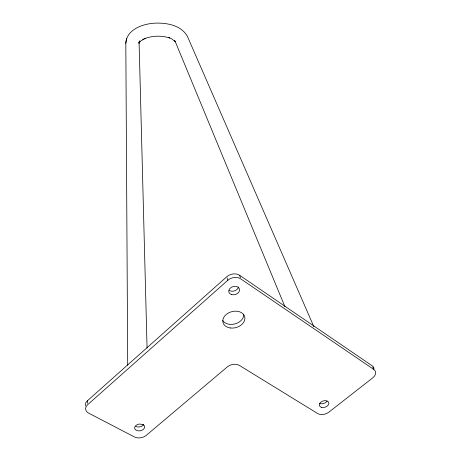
<?xml version="1.0" encoding="UTF-8"?>
<svg xmlns="http://www.w3.org/2000/svg" width="461" height="461" viewBox="0 0 461 461"><rect width="100%" height="100%" fill="white"/><g stroke="black" fill="none" stroke-linecap="round" stroke-linejoin="round"><path stroke-width="0.69" d="M139.066 43.069L139.343 41.023L139.066 43.069L139.948 41.306M127.714 365.187L125.813 43.369C126.47 29.665 142.213 24.122 153.87 23.211C165.914 22.526 180.943 24.848 187.391 36.338L313.918 326.814M125.813 43.369L126.568 38.511M138.784 43.046L140.472 41.19L145.474 38.154M85.469 405.928A8.632 5.97 -7.6 0 1 87.365 400.799L226.789 276.721A9.203 6.95 -15.8 0 1 239.651 275.309L372.252 365.855A8.333 5.607 -20.1 0 1 374.044 368.57M373.831 369.468L240.717 278.859A9.255 6.967 -15.8 0 0 227.792 280.288L87.625 404.718A8.673 5.981 -7.6 0 0 88.621 413.119L134.445 436.965A8.373 5.636 -9.8 0 0 146.137 435.472L227.365 366.864A8.615 6.045 -14.4 0 1 239.403 365.412L317.704 413.569A8.171 5.405 -17.7 0 0 328.895 412.14L372.736 377.847A8.373 5.613 -20.1 0 0 373.831 369.468L372.776 367.054M142.731 39.542C151.052 35.509 160.981 35.29 169.757 37.952L168.559 37.462L171.434 38.689L175.606 41.836L174.316 40.211L175.387 41.911L284.933 306.726M239.651 275.309L240.36 277.672M227.123 277.908L227.792 280.288M87.365 400.799L87.538 403.404M139.101 42.81L147.065 348.084M243.846 314.777A11.185 8.212 -15.1 0 1 235.001 323.904A11.185 8.212 -15.1 0 1 222.738 320.504M143.561 424.731A5.025 3.406 -9.7 0 1 135.816 426.39M238.47 286.978A5.497 4.132 -15.7 0 1 234.81 290.787A5.497 4.132 -15.7 0 1 229.278 290.401M327.016 401.185A4.904 3.267 -17.8 0 1 319.623 403.433M143.008 424.575L139.395 424.022A5.048 3.411 -9.7 0 0 134.877 428.92A5.048 3.411 -9.7 0 0 142.351 430.073A5.048 3.411 -9.7 0 0 143.008 424.575M230.235 327.967A11.237 8.229 -15.1 0 0 244.699 316.719A11.237 8.229 -15.1 0 0 226.587 314.189A11.237 8.229 -15.1 0 0 230.235 327.967M231.376 294.521A5.526 4.137 -15.7 0 0 239.576 289.986A5.526 4.137 -15.7 0 0 231.48 287.226A5.526 4.137 -15.7 0 0 231.376 294.521M321.426 407.334A4.927 3.273 -17.8 0 0 328.877 403.484A4.927 3.273 -17.8 0 0 321.985 401.427A4.927 3.273 -17.8 0 0 321.426 407.334"/></g></svg>
